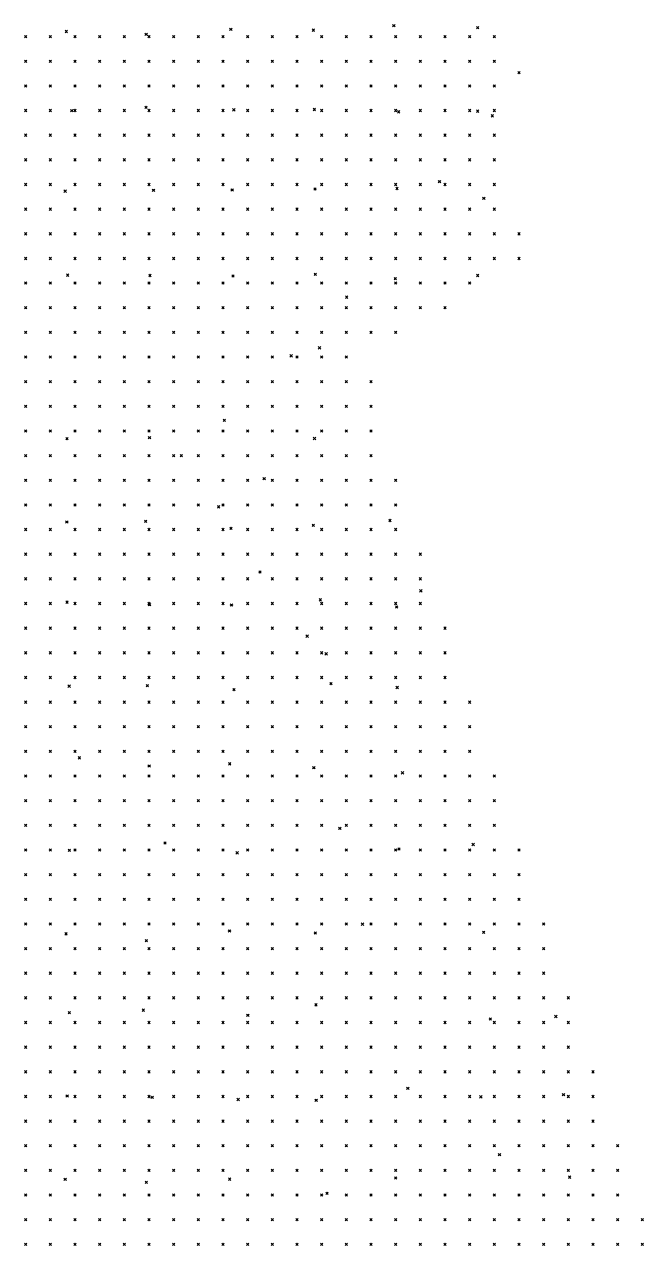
# Model space of a CAD drawing. Header units: metres. Extents: x 441556 to 446409, y 432338 to 461058.
# Drawn here: x 444917.2 to 444992.5, y 442112.2 to 442260.8 of the extents above; entities that cross this region are included whole.
import ezdxf

# ---------------------------------------------------------------- set-up
doc = ezdxf.new("R2010")
doc.units = ezdxf.units.M
doc.header["$MEASUREMENT"] = 0
doc.header["$PDMODE"] = 35
doc.header["$PDSIZE"] = 0.15
doc.layers.add('DTM-NOK-RevN_LIDAR_co_lidar', color=91, linetype='Continuous', lineweight=0)
doc.layers.add('DTM-NOK-RevN_RTK', color=32, linetype='Continuous', lineweight=0)

msp = doc.modelspace()

# ---------------------------------------------------------------- linework, layer by layer
at = {"layer": 'DTM-NOK-RevN_LIDAR_co_lidar'}
for p in [(444917.361, 442259.281, 359.731), (444920.361, 442259.281, 360.246), (444923.36, 442259.281, 360.805), (444926.36, 442259.281, 361.381), (444929.359, 442259.281, 361.935), (444932.358, 442259.281, 362.433), (444935.358, 442259.281, 362.792), (444938.357, 442259.281, 363.248), (444941.356, 442259.281, 363.551), (444944.356, 442259.281, 363.923), (444947.355, 442259.281, 364.287), (444950.354, 442259.281, 364.419), (444953.354, 442259.281, 364.645), (444956.353, 442259.281, 364.795), (444959.352, 442259.281, 364.974), (444962.352, 442259.281, 365.116), (444965.351, 442259.281, 365.218), (444968.35, 442259.281, 365.367), (444971.35, 442259.281, 365.489), (444974.349, 442259.281, 365.596), (444917.361, 442256.281, 359.329), (444920.361, 442256.281, 359.825), (444923.36, 442256.281, 360.446), (444926.36, 442256.281, 361.053), (444929.359, 442256.281, 361.555), (444932.358, 442256.281, 362.056), (444935.358, 442256.281, 362.468), (444938.357, 442256.281, 362.84), (444941.356, 442256.281, 363.351), (444944.356, 442256.281, 363.704), (444947.355, 442256.281, 363.894), (444950.354, 442256.281, 364.065), (444953.354, 442256.281, 364.311), (444956.353, 442256.281, 364.495), (444959.352, 442256.281, 364.659), (444962.352, 442256.281, 364.797), (444965.351, 442256.281, 364.92), (444968.35, 442256.281, 365.055), (444971.35, 442256.281, 365.18), (444974.349, 442256.281, 365.283), (444917.361, 442253.282, 358.614), (444920.361, 442253.282, 359.392), (444923.36, 442253.282, 359.932), (444926.36, 442253.282, 360.529), (444929.359, 442253.282, 361.114), (444932.358, 442253.282, 361.607), (444935.358, 442253.282, 362.107), (444938.357, 442253.282, 362.521), (444941.356, 442253.282, 362.983), (444944.356, 442253.282, 363.322), (444947.355, 442253.282, 363.51), (444950.354, 442253.282, 363.735), (444953.354, 442253.282, 363.986), (444956.353, 442253.282, 364.167), (444959.352, 442253.282, 364.374), (444962.352, 442253.282, 364.528), (444965.351, 442253.282, 364.636), (444968.35, 442253.282, 364.766), (444971.35, 442253.282, 364.889), (444974.349, 442253.282, 364.983), (444917.361, 442250.283, 357.786), (444920.361, 442250.283, 358.883), (444923.36, 442250.283, 359.506), (444926.36, 442250.283, 360.104), (444929.359, 442250.283, 360.707), (444932.358, 442250.283, 361.223), (444935.358, 442250.283, 361.665), (444938.357, 442250.283, 362.286), (444941.356, 442250.283, 362.66), (444944.356, 442250.283, 362.935), (444947.355, 442250.283, 363.126), (444950.354, 442250.283, 363.388), (444953.354, 442250.283, 363.694), (444956.353, 442250.283, 363.922), (444959.352, 442250.283, 364.094), (444962.352, 442250.283, 364.233), (444965.351, 442250.283, 364.385), (444968.35, 442250.283, 364.514), (444971.35, 442250.283, 364.616), (444974.349, 442250.283, 364.716), (444917.361, 442247.283, 356.887), (444920.361, 442247.283, 358.188), (444923.36, 442247.283, 359.069), (444926.36, 442247.283, 359.636), (444929.359, 442247.283, 360.172), (444932.358, 442247.283, 360.764), (444935.358, 442247.283, 361.323), (444938.357, 442247.283, 361.894), (444941.356, 442247.283, 362.244), (444944.356, 442247.283, 362.51), (444947.355, 442247.283, 362.854), (444950.354, 442247.283, 363.076), (444953.354, 442247.283, 363.425), (444956.353, 442247.283, 363.642), (444959.352, 442247.283, 363.799), (444962.352, 442247.283, 363.94), (444965.351, 442247.283, 364.125), (444968.35, 442247.283, 364.259), (444971.35, 442247.283, 364.371), (444974.349, 442247.283, 364.48), (444917.361, 442244.284, 355.975), (444920.361, 442244.284, 357.339), (444923.36, 442244.284, 358.566), (444926.36, 442244.284, 359.271), (444929.359, 442244.284, 359.762), (444932.358, 442244.284, 360.393), (444935.358, 442244.284, 360.984), (444938.357, 442244.284, 361.424), (444941.356, 442244.284, 361.832), (444944.356, 442244.284, 362.257), (444947.355, 442244.284, 362.535), (444950.354, 442244.284, 362.864), (444953.354, 442244.284, 363.152), (444956.353, 442244.284, 363.39), (444959.352, 442244.284, 363.577), (444962.352, 442244.284, 363.724), (444965.351, 442244.284, 363.871), (444968.35, 442244.284, 364.005), (444971.35, 442244.284, 364.115), (444974.349, 442244.284, 364.28), (444917.361, 442241.284, 355.052), (444920.361, 442241.284, 356.344), (444923.36, 442241.284, 357.711), (444926.36, 442241.284, 358.774), (444929.359, 442241.284, 359.366), (444932.358, 442241.284, 359.88), (444935.358, 442241.284, 360.368), (444938.357, 442241.284, 360.937), (444941.356, 442241.284, 361.435), (444944.356, 442241.284, 361.934), (444947.355, 442241.284, 362.219), (444950.354, 442241.284, 362.551), (444953.354, 442241.284, 362.881), (444956.353, 442241.284, 363.127), (444959.352, 442241.284, 363.313), (444962.352, 442241.284, 363.466), (444965.351, 442241.284, 363.634), (444968.35, 442241.284, 363.773), (444971.35, 442241.284, 363.888), (444974.349, 442241.284, 364.105), (444917.361, 442238.285, 354.158), (444920.361, 442238.285, 355.376), (444923.36, 442238.285, 356.694), (444926.36, 442238.285, 357.962), (444929.359, 442238.285, 358.758), (444932.358, 442238.285, 359.256), (444935.358, 442238.285, 359.839), (444938.357, 442238.285, 360.463), (444941.356, 442238.285, 360.995), (444944.356, 442238.285, 361.47), (444947.355, 442238.285, 361.834), (444950.354, 442238.285, 362.181), (444953.354, 442238.285, 362.528), (444956.353, 442238.285, 362.837), (444959.352, 442238.285, 363.051), (444962.352, 442238.285, 363.209), (444965.351, 442238.285, 363.365), (444968.35, 442238.285, 363.514), (444971.35, 442238.285, 363.716), (444974.349, 442238.285, 364.007), (444917.361, 442235.286, 353.26), (444920.361, 442235.286, 354.52), (444923.36, 442235.286, 355.765), (444926.36, 442235.286, 357.1), (444929.359, 442235.286, 358.168), (444932.358, 442235.286, 358.796), (444935.358, 442235.286, 359.407), (444938.357, 442235.286, 360.072), (444941.356, 442235.286, 360.608), (444944.356, 442235.286, 361.089), (444947.355, 442235.286, 361.531), (444950.354, 442235.286, 361.87), (444953.354, 442235.286, 362.23), (444956.353, 442235.286, 362.526), (444959.352, 442235.286, 362.739), (444962.352, 442235.286, 362.945), (444965.351, 442235.286, 363.11), (444968.35, 442235.286, 363.317), (444971.35, 442235.286, 363.613), (444974.349, 442235.286, 363.856), (444977.348, 442235.286, 363.96), (444917.361, 442232.286, 352.395), (444920.361, 442232.286, 353.603), (444923.36, 442232.286, 354.819), (444926.36, 442232.286, 356.183), (444929.359, 442232.286, 357.467), (444932.358, 442232.286, 358.402), (444935.358, 442232.286, 358.955), (444938.357, 442232.286, 359.598), (444941.356, 442232.286, 360.156), (444944.356, 442232.286, 360.727), (444947.355, 442232.286, 361.145), (444950.354, 442232.286, 361.558), (444953.354, 442232.286, 361.888), (444956.353, 442232.286, 362.225), (444959.352, 442232.286, 362.452), (444962.352, 442232.286, 362.643), (444965.351, 442232.286, 362.871), (444968.35, 442232.286, 363.165), (444971.35, 442232.286, 363.459), (444974.349, 442232.286, 363.62), (444977.348, 442232.286, 363.651), (444917.361, 442229.287, 351.399), (444920.361, 442229.287, 352.554), (444923.36, 442229.287, 353.762), (444926.36, 442229.287, 355.077), (444929.359, 442229.287, 356.504), (444932.358, 442229.287, 357.738), (444935.358, 442229.287, 358.486), (444938.357, 442229.287, 359.009), (444941.356, 442229.287, 359.635), (444944.356, 442229.287, 360.301), (444947.355, 442229.287, 360.753), (444950.354, 442229.287, 361.185), (444953.354, 442229.287, 361.546), (444956.353, 442229.287, 361.89), (444959.352, 442229.287, 362.126), (444962.352, 442229.287, 362.375), (444965.351, 442229.287, 362.7), (444968.35, 442229.287, 363.041), (444971.35, 442229.287, 363.258), (444917.361, 442226.288, 350.524), (444920.361, 442226.288, 351.545), (444923.36, 442226.288, 352.728), (444926.36, 442226.288, 354.022), (444929.359, 442226.288, 355.348), (444932.358, 442226.288, 356.702), (444935.358, 442226.288, 357.837), (444938.357, 442226.288, 358.504), (444941.356, 442226.288, 359.064), (444944.356, 442226.288, 359.723), (444947.355, 442226.288, 360.338), (444950.354, 442226.288, 360.76), (444953.354, 442226.288, 361.18), (444956.353, 442226.288, 361.525), (444959.352, 442226.288, 361.8), (444962.352, 442226.288, 362.109), (444965.351, 442226.288, 362.539), (444968.35, 442226.288, 362.851), (444917.361, 442223.288, 349.756), (444920.361, 442223.288, 350.605), (444923.36, 442223.288, 351.699), (444926.36, 442223.288, 352.959), (444929.359, 442223.288, 354.218), (444932.358, 442223.288, 355.547), (444935.358, 442223.288, 356.947), (444938.357, 442223.288, 357.989), (444941.356, 442223.288, 358.552), (444944.356, 442223.288, 359.081), (444947.355, 442223.288, 359.825), (444950.354, 442223.288, 360.305), (444953.354, 442223.288, 360.731), (444956.353, 442223.288, 361.089), (444959.352, 442223.288, 361.514), (444962.352, 442223.288, 361.937), (444917.361, 442220.289, 348.908), (444920.361, 442220.289, 349.698), (444923.36, 442220.289, 350.717), (444926.36, 442220.289, 351.873), (444929.359, 442220.289, 353.139), (444932.358, 442220.289, 354.454), (444935.358, 442220.289, 355.839), (444938.357, 442220.289, 357.138), (444941.356, 442220.289, 358.026), (444944.356, 442220.289, 358.503), (444947.355, 442220.289, 359.099), (444950.354, 442220.289, 359.767), (444953.354, 442220.289, 360.208), (444956.353, 442220.289, 360.699), (444917.361, 442217.29, 347.997), (444920.361, 442217.29, 348.752), (444923.36, 442217.29, 349.742), (444926.36, 442217.29, 350.811), (444929.359, 442217.29, 352.044), (444932.358, 442217.29, 353.39), (444935.358, 442217.29, 354.67), (444938.357, 442217.29, 355.954), (444941.356, 442217.29, 357.212), (444944.356, 442217.29, 357.961), (444947.355, 442217.29, 358.452), (444950.354, 442217.29, 359.145), (444953.354, 442217.29, 359.756), (444956.353, 442217.29, 360.379), (444959.352, 442217.29, 360.919), (444917.361, 442214.29, 347.24), (444920.361, 442214.29, 347.819), (444923.36, 442214.29, 348.737), (444926.36, 442214.29, 349.795), (444929.359, 442214.29, 350.985), (444932.358, 442214.29, 352.301), (444935.358, 442214.29, 353.552), (444938.357, 442214.29, 354.794), (444941.356, 442214.29, 356.113), (444944.356, 442214.29, 357.211), (444947.355, 442214.29, 357.986), (444950.354, 442214.29, 358.573), (444953.354, 442214.29, 359.359), (444956.353, 442214.29, 360.023), (444959.352, 442214.29, 360.48), (444917.361, 442211.291, 346.494), (444920.361, 442211.291, 347.069), (444923.36, 442211.291, 347.883), (444926.36, 442211.291, 348.904), (444929.359, 442211.291, 350.004), (444932.358, 442211.291, 351.23), (444935.358, 442211.291, 352.474), (444938.357, 442211.291, 353.723), (444941.356, 442211.291, 355.009), (444944.356, 442211.291, 356.359), (444947.355, 442211.291, 357.439), (444950.354, 442211.291, 358.072), (444953.354, 442211.291, 358.872), (444956.353, 442211.291, 359.547), (444959.352, 442211.291, 359.931), (444917.361, 442208.292, 345.496), (444920.361, 442208.292, 346.382), (444923.36, 442208.292, 347.156), (444926.36, 442208.292, 348.049), (444929.359, 442208.292, 349.055), (444932.358, 442208.292, 350.213), (444935.358, 442208.292, 351.404), (444938.357, 442208.292, 352.567), (444941.356, 442208.292, 353.925), (444944.356, 442208.292, 355.678), (444947.355, 442208.292, 356.909), (444950.354, 442208.292, 357.583), (444953.354, 442208.292, 358.316), (444956.353, 442208.292, 358.892), (444959.352, 442208.292, 359.356), (444917.361, 442205.292, 344.649), (444920.361, 442205.292, 345.607), (444923.36, 442205.292, 346.4), (444926.36, 442205.292, 347.178), (444929.359, 442205.292, 348.123), (444932.358, 442205.292, 349.188), (444935.358, 442205.292, 350.287), (444938.357, 442205.292, 351.548), (444941.356, 442205.292, 352.876), (444944.356, 442205.292, 354.769), (444947.355, 442205.292, 356.279), (444950.354, 442205.292, 357.089), (444953.354, 442205.292, 357.627), (444956.353, 442205.292, 358.158), (444959.352, 442205.292, 358.894), (444962.352, 442205.292, 359.561), (444917.361, 442202.293, 343.879), (444920.361, 442202.293, 344.915), (444923.36, 442202.293, 345.738), (444926.36, 442202.293, 346.423), (444929.359, 442202.293, 347.235), (444932.358, 442202.293, 348.194), (444935.358, 442202.293, 349.353), (444938.357, 442202.293, 350.726), (444941.356, 442202.293, 352.133), (444944.356, 442202.293, 353.732), (444947.355, 442202.293, 355.299), (444950.354, 442202.293, 356.226), (444953.354, 442202.293, 356.748), (444956.353, 442202.293, 357.403), (444959.352, 442202.293, 358.189), (444962.352, 442202.293, 359.064), (444917.361, 442199.294, 343.09), (444920.361, 442199.294, 344.166), (444923.36, 442199.294, 345.022), (444926.36, 442199.294, 345.7), (444929.359, 442199.294, 346.429), (444932.358, 442199.294, 347.355), (444935.358, 442199.294, 348.481), (444938.357, 442199.294, 349.774), (444941.356, 442199.294, 351.21), (444944.356, 442199.294, 352.894), (444947.355, 442199.294, 354.264), (444950.354, 442199.294, 355.078), (444953.354, 442199.294, 355.891), (444956.353, 442199.294, 356.648), (444959.352, 442199.294, 357.516), (444962.352, 442199.294, 358.507), (444917.361, 442196.294, 342.355), (444920.361, 442196.294, 343.311), (444923.36, 442196.294, 344.262), (444926.36, 442196.294, 344.967), (444929.359, 442196.294, 345.657), (444932.358, 442196.294, 346.531), (444935.358, 442196.294, 347.616), (444938.357, 442196.294, 348.954), (444941.356, 442196.294, 350.528), (444944.356, 442196.294, 352.105), (444947.355, 442196.294, 353.227), (444950.354, 442196.294, 353.964), (444953.354, 442196.294, 354.985), (444956.353, 442196.294, 355.982), (444959.352, 442196.294, 356.939), (444962.352, 442196.294, 357.821), (444965.351, 442196.294, 358.603), (444917.361, 442193.295, 341.793), (444920.361, 442193.295, 342.59), (444923.36, 442193.295, 343.433), (444926.36, 442193.295, 344.284), (444929.359, 442193.295, 344.941), (444932.358, 442193.295, 345.696), (444935.358, 442193.295, 346.762), (444938.357, 442193.295, 348.194), (444941.356, 442193.295, 349.747), (444944.356, 442193.295, 351.389), (444947.355, 442193.295, 352.636), (444950.354, 442193.295, 353.285), (444953.354, 442193.295, 354.22), (444956.353, 442193.295, 355.224), (444959.352, 442193.295, 356.277), (444962.352, 442193.295, 357.17), (444965.351, 442193.295, 357.948), (444917.361, 442190.296, 341.275), (444920.361, 442190.296, 341.937), (444923.36, 442190.296, 342.743), (444926.36, 442190.296, 343.615), (444929.359, 442190.296, 344.247), (444932.358, 442190.296, 344.971), (444935.358, 442190.296, 345.989), (444938.357, 442190.296, 347.342), (444941.356, 442190.296, 348.739), (444944.356, 442190.296, 350.057), (444947.355, 442190.296, 351.644), (444950.354, 442190.296, 352.755), (444953.354, 442190.296, 353.595), (444956.353, 442190.296, 354.496), (444959.352, 442190.296, 355.662), (444962.352, 442190.296, 356.6), (444965.351, 442190.296, 357.548), (444917.361, 442187.296, 340.832), (444920.361, 442187.296, 341.376), (444923.36, 442187.296, 342.056), (444926.36, 442187.296, 342.785), (444929.359, 442187.296, 343.544), (444932.358, 442187.296, 344.236), (444935.358, 442187.296, 345.065), (444938.357, 442187.296, 346.25), (444941.356, 442187.296, 347.757), (444944.356, 442187.296, 348.96), (444947.355, 442187.296, 350.258), (444950.354, 442187.296, 351.884), (444953.354, 442187.296, 352.972), (444956.353, 442187.296, 353.946), (444959.352, 442187.296, 355.174), (444962.352, 442187.296, 356.656), (444965.351, 442187.296, 357.504), (444968.35, 442187.296, 358.069), (444917.361, 442184.297, 340.502), (444920.361, 442184.297, 340.844), (444923.36, 442184.297, 341.401), (444926.36, 442184.297, 342.067), (444929.359, 442184.297, 342.749), (444932.358, 442184.297, 343.464), (444935.358, 442184.297, 344.389), (444938.357, 442184.297, 345.395), (444941.356, 442184.297, 346.697), (444944.356, 442184.297, 347.849), (444947.355, 442184.297, 349.151), (444950.354, 442184.297, 350.877), (444953.354, 442184.297, 352.136), (444956.353, 442184.297, 353.556), (444959.352, 442184.297, 355.199), (444962.352, 442184.297, 356.739), (444965.351, 442184.297, 357.37), (444968.35, 442184.297, 357.707), (444917.361, 442181.298, 340.249), (444920.361, 442181.298, 340.417), (444923.36, 442181.298, 340.792), (444926.36, 442181.298, 341.383), (444929.359, 442181.298, 342.067), (444932.358, 442181.298, 343.021), (444935.358, 442181.298, 344.15), (444938.357, 442181.298, 344.683), (444941.356, 442181.298, 345.689), (444944.356, 442181.298, 346.985), (444947.355, 442181.298, 348.643), (444950.354, 442181.298, 350.249), (444953.354, 442181.298, 351.937), (444956.353, 442181.298, 353.446), (444959.352, 442181.298, 354.885), (444962.352, 442181.298, 356.193), (444965.351, 442181.298, 357.014), (444968.35, 442181.298, 357.366), (444917.361, 442178.298, 339.657), (444920.361, 442178.298, 340.254), (444923.36, 442178.298, 340.411), (444926.36, 442178.298, 340.856), (444929.359, 442178.298, 341.647), (444932.358, 442178.298, 342.499), (444935.358, 442178.298, 343.333), (444938.357, 442178.298, 344.189), (444941.356, 442178.298, 344.966), (444944.356, 442178.298, 346.144), (444947.355, 442178.298, 348.205), (444950.354, 442178.298, 350.005), (444953.354, 442178.298, 351.445), (444956.353, 442178.298, 352.887), (444959.352, 442178.298, 354.187), (444962.352, 442178.298, 355.604), (444965.351, 442178.298, 356.677), (444968.35, 442178.298, 357.121), (444971.35, 442178.298, 357.176), (444917.361, 442175.299, 338.796), (444920.361, 442175.299, 339.857), (444923.36, 442175.299, 340.211), (444926.36, 442175.299, 340.546), (444929.359, 442175.299, 341.259), (444932.358, 442175.299, 342.143), (444935.358, 442175.299, 342.854), (444938.357, 442175.299, 343.614), (444941.356, 442175.299, 344.227), (444944.356, 442175.299, 345.338), (444947.355, 442175.299, 347.692), (444950.354, 442175.299, 349.549), (444953.354, 442175.299, 350.969), (444956.353, 442175.299, 352.226), (444959.352, 442175.299, 353.485), (444962.352, 442175.299, 355.098), (444965.351, 442175.299, 356.276), (444968.35, 442175.299, 356.546), (444971.35, 442175.299, 356.328), (444917.361, 442172.3, 337.903), (444920.361, 442172.3, 339.006), (444923.36, 442172.3, 339.762), (444926.36, 442172.3, 340.283), (444929.359, 442172.3, 340.834), (444932.358, 442172.3, 341.71), (444935.358, 442172.3, 342.439), (444938.357, 442172.3, 343.105), (444941.356, 442172.3, 343.542), (444944.356, 442172.3, 344.175), (444947.355, 442172.3, 345.898), (444950.354, 442172.3, 348.473), (444953.354, 442172.3, 349.702), (444956.353, 442172.3, 351.259), (444959.352, 442172.3, 352.615), (444962.352, 442172.3, 353.791), (444965.351, 442172.3, 354.526), (444968.35, 442172.3, 354.867), (444971.35, 442172.3, 354.729), (444917.361, 442169.3, 337.067), (444920.361, 442169.3, 337.84), (444923.36, 442169.3, 339.123), (444926.36, 442169.3, 340.096), (444929.359, 442169.3, 340.486), (444932.358, 442169.3, 341.172), (444935.358, 442169.3, 341.948), (444938.357, 442169.3, 342.512), (444941.356, 442169.3, 343.269), (444944.356, 442169.3, 343.754), (444947.355, 442169.3, 344.742), (444950.354, 442169.3, 347.442), (444953.354, 442169.3, 348.68), (444956.353, 442169.3, 350.165), (444959.352, 442169.3, 351.622), (444962.352, 442169.3, 352.705), (444965.351, 442169.3, 353.262), (444968.35, 442169.3, 353.404), (444971.35, 442169.3, 353.062), (444974.349, 442169.3, 352.761), (444917.361, 442166.301, 336.597), (444920.361, 442166.301, 336.856), (444923.36, 442166.301, 337.651), (444926.36, 442166.301, 338.759), (444929.359, 442166.301, 339.668), (444932.358, 442166.301, 340.772), (444935.358, 442166.301, 341.28), (444938.357, 442166.301, 341.908), (444941.356, 442166.301, 342.504), (444944.356, 442166.301, 343.152), (444947.355, 442166.301, 344.328), (444950.354, 442166.301, 346.275), (444953.354, 442166.301, 347.801), (444956.353, 442166.301, 349.032), (444959.352, 442166.301, 350.513), (444962.352, 442166.301, 351.501), (444965.351, 442166.301, 351.794), (444968.35, 442166.301, 351.449), (444971.35, 442166.301, 351.243), (444974.349, 442166.301, 351.622), (444917.361, 442163.302, 336.305), (444920.361, 442163.302, 336.366), (444923.36, 442163.302, 336.784), (444926.36, 442163.302, 337.724), (444929.359, 442163.302, 338.844), (444932.358, 442163.302, 340.336), (444935.358, 442163.302, 340.883), (444938.357, 442163.302, 341.39), (444941.356, 442163.302, 341.805), (444944.356, 442163.302, 342.553), (444947.355, 442163.302, 344.285), (444950.354, 442163.302, 345.357), (444953.354, 442163.302, 346.62), (444956.353, 442163.302, 347.816), (444959.352, 442163.302, 349.012), (444962.352, 442163.302, 349.652), (444965.351, 442163.302, 349.955), (444968.35, 442163.302, 349.779), (444971.35, 442163.302, 350.12), (444974.349, 442163.302, 351.522), (444917.361, 442160.302, 335.998), (444920.361, 442160.302, 336.057), (444923.36, 442160.302, 336.303), (444926.36, 442160.302, 336.936), (444929.359, 442160.302, 337.907), (444932.358, 442160.302, 339.244), (444935.358, 442160.302, 340.521), (444938.357, 442160.302, 340.995), (444941.356, 442160.302, 341.269), (444944.356, 442160.302, 341.843), (444947.355, 442160.302, 343.447), (444950.354, 442160.302, 344.867), (444953.354, 442160.302, 346.01), (444956.353, 442160.302, 347.103), (444959.352, 442160.302, 347.567), (444962.352, 442160.302, 347.717), (444965.351, 442160.302, 348.137), (444968.35, 442160.302, 348.651), (444971.35, 442160.302, 349.999), (444974.349, 442160.302, 351.846), (444977.348, 442160.302, 353.335), (444917.361, 442157.303, 335.729), (444920.361, 442157.303, 335.784), (444923.36, 442157.303, 335.881), (444926.36, 442157.303, 336.212), (444929.359, 442157.303, 336.942), (444932.358, 442157.303, 338.205), (444935.358, 442157.303, 339.997), (444938.357, 442157.303, 340.523), (444941.356, 442157.303, 340.782), (444944.356, 442157.303, 341.087), (444947.355, 442157.303, 342.118), (444950.354, 442157.303, 343.367), (444953.354, 442157.303, 344.512), (444956.353, 442157.303, 345.294), (444959.352, 442157.303, 345.981), (444962.352, 442157.303, 346.338), (444965.351, 442157.303, 347.163), (444968.35, 442157.303, 348.21), (444971.35, 442157.303, 350.003), (444974.349, 442157.303, 351.833), (444977.348, 442157.303, 353.324), (444917.361, 442154.304, 335.5), (444920.361, 442154.304, 335.573), (444923.36, 442154.304, 335.652), (444926.36, 442154.304, 335.843), (444929.359, 442154.304, 336.34), (444932.358, 442154.304, 337.434), (444935.358, 442154.304, 339.089), (444938.357, 442154.304, 339.906), (444941.356, 442154.304, 340.222), (444944.356, 442154.304, 340.467), (444947.355, 442154.304, 341.121), (444950.354, 442154.304, 341.966), (444953.354, 442154.304, 343.012), (444956.353, 442154.304, 343.708), (444959.352, 442154.304, 344.678), (444962.352, 442154.304, 346.078), (444965.351, 442154.304, 346.999), (444968.35, 442154.304, 348.399), (444971.35, 442154.304, 349.993), (444974.349, 442154.304, 351.654), (444977.348, 442154.304, 352.938), (444917.361, 442151.304, 335.322), (444920.361, 442151.304, 335.406), (444923.36, 442151.304, 335.498), (444926.36, 442151.304, 335.678), (444929.359, 442151.304, 336.046), (444932.358, 442151.304, 336.704), (444935.358, 442151.304, 337.903), (444938.357, 442151.304, 339.089), (444941.356, 442151.304, 339.632), (444944.356, 442151.304, 340.041), (444947.355, 442151.304, 340.571), (444950.354, 442151.304, 341.519), (444953.354, 442151.304, 342.509), (444956.353, 442151.304, 343.257), (444959.352, 442151.304, 343.975), (444962.352, 442151.304, 345.931), (444965.351, 442151.304, 346.617), (444968.35, 442151.304, 348.29), (444971.35, 442151.304, 349.73), (444974.349, 442151.304, 350.934), (444977.348, 442151.304, 351.99), (444980.348, 442151.304, 352.81), (444917.361, 442148.305, 335.21), (444920.361, 442148.305, 335.264), (444923.36, 442148.305, 335.374), (444926.36, 442148.305, 335.578), (444929.359, 442148.305, 335.879), (444932.358, 442148.305, 336.308), (444935.358, 442148.305, 337.11), (444938.357, 442148.305, 338.255), (444941.356, 442148.305, 339.154), (444944.356, 442148.305, 339.735), (444947.355, 442148.305, 340.281), (444950.354, 442148.305, 341.05), (444953.354, 442148.305, 341.902), (444956.353, 442148.305, 342.57), (444959.352, 442148.305, 343.449), (444962.352, 442148.305, 345.153), (444965.351, 442148.305, 345.996), (444968.35, 442148.305, 347.562), (444971.35, 442148.305, 348.741), (444974.349, 442148.305, 349.592), (444977.348, 442148.305, 350.551), (444980.348, 442148.305, 351.447), (444917.361, 442145.306, 335.108), (444920.361, 442145.306, 335.159), (444923.36, 442145.306, 335.32), (444926.36, 442145.306, 335.554), (444929.359, 442145.306, 335.834), (444932.358, 442145.306, 336.236), (444935.358, 442145.306, 336.847), (444938.357, 442145.306, 337.742), (444941.356, 442145.306, 338.761), (444944.356, 442145.306, 339.392), (444947.355, 442145.306, 339.962), (444950.354, 442145.306, 340.495), (444953.354, 442145.306, 341.087), (444956.353, 442145.306, 341.708), (444959.352, 442145.306, 342.835), (444962.352, 442145.306, 344.179), (444965.351, 442145.306, 345.606), (444968.35, 442145.306, 346.82), (444971.35, 442145.306, 347.366), (444974.349, 442145.306, 348.131), (444977.348, 442145.306, 349.059), (444980.348, 442145.306, 349.908), (444917.361, 442142.306, 335.019), (444920.361, 442142.306, 335.094), (444923.36, 442142.306, 335.251), (444926.36, 442142.306, 335.484), (444929.359, 442142.306, 335.801), (444932.358, 442142.306, 336.205), (444935.358, 442142.306, 336.629), (444938.357, 442142.306, 337.371), (444941.356, 442142.306, 338.376), (444944.356, 442142.306, 339.092), (444947.355, 442142.306, 339.463), (444950.354, 442142.306, 339.854), (444953.354, 442142.306, 340.186), (444956.353, 442142.306, 340.763), (444959.352, 442142.306, 341.921), (444962.352, 442142.306, 342.819), (444965.351, 442142.306, 344.523), (444968.35, 442142.306, 345.607), (444971.35, 442142.306, 345.897), (444974.349, 442142.306, 346.455), (444977.348, 442142.306, 347.481), (444980.348, 442142.306, 348.516), (444983.347, 442142.306, 349.646), (444917.361, 442139.307, 334.939), (444920.361, 442139.307, 335.002), (444923.36, 442139.307, 335.163), (444926.36, 442139.307, 335.428), (444929.359, 442139.307, 335.765), (444932.358, 442139.307, 336.149), (444935.358, 442139.307, 336.455), (444938.357, 442139.307, 336.984), (444941.356, 442139.307, 337.836), (444944.356, 442139.307, 338.872), (444947.355, 442139.307, 338.943), (444950.354, 442139.307, 339.273), (444953.354, 442139.307, 339.384), (444956.353, 442139.307, 339.837), (444959.352, 442139.307, 340.779), (444962.352, 442139.307, 341.71), (444965.351, 442139.307, 342.509), (444968.35, 442139.307, 343.434), (444971.35, 442139.307, 344.338), (444974.349, 442139.307, 345.24), (444977.348, 442139.307, 346.21), (444980.348, 442139.307, 347.368), (444983.347, 442139.307, 348.708), (444917.361, 442136.307, 334.893), (444920.361, 442136.307, 334.956), (444923.36, 442136.307, 335.119), (444926.36, 442136.307, 335.415), (444929.359, 442136.307, 335.771), (444932.358, 442136.307, 336.081), (444935.358, 442136.307, 336.378), (444938.357, 442136.307, 336.641), (444941.356, 442136.307, 337.293), (444944.356, 442136.307, 338.48), (444947.355, 442136.307, 338.552), (444950.354, 442136.307, 338.791), (444953.354, 442136.307, 338.84), (444956.353, 442136.307, 339.03), (444959.352, 442136.307, 339.453), (444962.352, 442136.307, 340.588), (444965.351, 442136.307, 341.199), (444968.35, 442136.307, 341.948), (444971.35, 442136.307, 342.774), (444974.349, 442136.307, 343.986), (444977.348, 442136.307, 345.187), (444980.348, 442136.307, 346.403), (444983.347, 442136.307, 347.867), (444917.361, 442133.308, 334.896), (444920.361, 442133.308, 334.978), (444923.36, 442133.308, 335.148), (444926.36, 442133.308, 335.392), (444929.359, 442133.308, 335.674), (444932.358, 442133.308, 335.923), (444935.358, 442133.308, 336.183), (444938.357, 442133.308, 336.43), (444941.356, 442133.308, 336.652), (444944.356, 442133.308, 337.516), (444947.355, 442133.308, 338.044), (444950.354, 442133.308, 338.336), (444953.354, 442133.308, 338.413), (444956.353, 442133.308, 338.478), (444959.352, 442133.308, 338.818), (444962.352, 442133.308, 339.703), (444965.351, 442133.308, 340.479), (444968.35, 442133.308, 341.298), (444971.35, 442133.308, 342.19), (444974.349, 442133.308, 342.775), (444977.348, 442133.308, 344.122), (444980.348, 442133.308, 345.76), (444983.347, 442133.308, 347.113), (444986.346, 442133.308, 348.399), (444917.361, 442130.309, 334.944), (444920.361, 442130.309, 335.007), (444923.36, 442130.309, 335.129), (444926.36, 442130.309, 335.285), (444929.359, 442130.309, 335.488), (444932.358, 442130.309, 335.761), (444935.358, 442130.309, 336.071), (444938.357, 442130.309, 336.351), (444941.356, 442130.309, 336.549), (444944.356, 442130.309, 336.626), (444947.355, 442130.309, 336.908), (444950.354, 442130.309, 337.862), (444953.354, 442130.309, 338.032), (444956.353, 442130.309, 338.086), (444959.352, 442130.309, 338.276), (444962.352, 442130.309, 338.655), (444965.351, 442130.309, 339.469), (444968.35, 442130.309, 340.358), (444971.35, 442130.309, 341.273), (444974.349, 442130.309, 342.203), (444977.348, 442130.309, 343.762), (444980.348, 442130.309, 345.309), (444983.347, 442130.309, 346.507), (444986.346, 442130.309, 347.657), (444917.361, 442127.309, 334.954), (444920.361, 442127.309, 334.982), (444923.36, 442127.309, 335.067), (444926.36, 442127.309, 335.2), (444929.359, 442127.309, 335.401), (444932.358, 442127.309, 335.658), (444935.358, 442127.309, 335.947), (444938.357, 442127.309, 336.243), (444941.356, 442127.309, 336.4), (444944.356, 442127.309, 336.475), (444947.355, 442127.309, 336.458), (444950.354, 442127.309, 336.877), (444953.354, 442127.309, 337.656), (444956.353, 442127.309, 337.814), (444959.352, 442127.309, 337.91), (444962.352, 442127.309, 338.148), (444965.351, 442127.309, 338.935), (444968.35, 442127.309, 339.727), (444971.35, 442127.309, 340.543), (444974.349, 442127.309, 341.65), (444977.348, 442127.309, 342.97), (444980.348, 442127.309, 344.582), (444983.347, 442127.309, 345.976), (444986.346, 442127.309, 346.89), (444917.361, 442124.31, 334.954), (444920.361, 442124.31, 334.98), (444923.36, 442124.31, 335.047), (444926.36, 442124.31, 335.176), (444929.359, 442124.31, 335.382), (444932.358, 442124.31, 335.641), (444935.358, 442124.31, 335.877), (444938.357, 442124.31, 336.085), (444941.356, 442124.31, 336.225), (444944.356, 442124.31, 336.302), (444947.355, 442124.31, 336.29), (444950.354, 442124.31, 337.146), (444953.354, 442124.31, 337.45), (444956.353, 442124.31, 337.556), (444959.352, 442124.31, 337.649), (444962.352, 442124.31, 337.877), (444965.351, 442124.31, 338.613), (444968.35, 442124.31, 339.072), (444971.35, 442124.31, 339.95), (444974.349, 442124.31, 341.238), (444977.348, 442124.31, 342.352), (444980.348, 442124.31, 344.006), (444983.347, 442124.31, 345.573), (444986.346, 442124.31, 346.278), (444989.346, 442124.31, 346.811), (444917.361, 442121.311, 334.966), (444920.361, 442121.311, 335.023), (444923.36, 442121.311, 335.101), (444926.36, 442121.311, 335.23), (444929.359, 442121.311, 335.396), (444932.358, 442121.311, 335.572), (444935.358, 442121.311, 335.742), (444938.357, 442121.311, 335.903), (444941.356, 442121.311, 336.017), (444944.356, 442121.311, 336.098), (444947.355, 442121.311, 336.117), (444950.354, 442121.311, 336.744), (444953.354, 442121.311, 337.274), (444956.353, 442121.311, 337.329), (444959.352, 442121.311, 337.444), (444962.352, 442121.311, 337.574), (444965.351, 442121.311, 337.73), (444968.35, 442121.311, 338.391), (444971.35, 442121.311, 339.368), (444974.349, 442121.311, 340.922), (444977.348, 442121.311, 342.114), (444980.348, 442121.311, 343.425), (444983.347, 442121.311, 344.797), (444986.346, 442121.311, 345.402), (444989.346, 442121.311, 345.844), (444917.361, 442118.311, 335.009), (444920.361, 442118.311, 335.064), (444923.36, 442118.311, 335.142), (444926.36, 442118.311, 335.244), (444929.359, 442118.311, 335.362), (444932.358, 442118.311, 335.485), (444935.358, 442118.311, 335.612), (444938.357, 442118.311, 335.73), (444941.356, 442118.311, 335.845), (444944.356, 442118.311, 335.925), (444947.355, 442118.311, 335.996), (444950.354, 442118.311, 336.445), (444953.354, 442118.311, 336.575), (444956.353, 442118.311, 336.867), (444959.352, 442118.311, 337.183), (444962.352, 442118.311, 337.238), (444965.351, 442118.311, 337.398), (444968.35, 442118.311, 337.743), (444971.35, 442118.311, 339.063), (444974.349, 442118.311, 340.516), (444977.348, 442118.311, 341.654), (444980.348, 442118.311, 342.629), (444983.347, 442118.311, 343.652), (444986.346, 442118.311, 344.574), (444989.346, 442118.311, 345.087), (444917.361, 442115.312, 335.06), (444920.361, 442115.312, 335.111), (444923.36, 442115.312, 335.176), (444926.36, 442115.312, 335.241), (444929.359, 442115.312, 335.312), (444932.358, 442115.312, 335.381), (444935.358, 442115.312, 335.47), (444938.357, 442115.312, 335.583), (444941.356, 442115.312, 335.695), (444944.356, 442115.312, 335.796), (444947.355, 442115.312, 336.026), (444950.354, 442115.312, 336.228), (444953.354, 442115.312, 336.307), (444956.353, 442115.312, 336.435), (444959.352, 442115.312, 336.677), (444962.352, 442115.312, 336.885), (444965.351, 442115.312, 337.139), (444968.35, 442115.312, 337.399), (444971.35, 442115.312, 337.967), (444974.349, 442115.312, 339.324), (444977.348, 442115.312, 340.607), (444980.348, 442115.312, 341.51), (444983.347, 442115.312, 342.828), (444986.346, 442115.312, 343.839), (444989.346, 442115.312, 344.017), (444992.345, 442115.312, 344.523), (444917.361, 442112.313, 335.1), (444920.361, 442112.313, 335.136), (444923.36, 442112.313, 335.166), (444926.36, 442112.313, 335.209), (444929.359, 442112.313, 335.241), (444932.358, 442112.313, 335.286), (444935.358, 442112.313, 335.336), (444938.357, 442112.313, 335.407), (444941.356, 442112.313, 335.499), (444944.356, 442112.313, 335.808), (444947.355, 442112.313, 336.076), (444950.354, 442112.313, 336.207), (444953.354, 442112.313, 336.248), (444956.353, 442112.313, 336.238), (444959.352, 442112.313, 336.32), (444962.352, 442112.313, 336.437), (444965.351, 442112.313, 336.645), (444968.35, 442112.313, 336.859), (444971.35, 442112.313, 337.068), (444974.349, 442112.313, 338.454), (444977.348, 442112.313, 339.687), (444980.348, 442112.313, 340.047), (444983.347, 442112.313, 340.894), (444986.346, 442112.313, 341.846), (444989.346, 442112.313, 342.291), (444992.345, 442112.313, 343.175)]:
    msp.add_point(p, dxfattribs=at)
at = {"layer": 'DTM-NOK-RevN_RTK'}
for p in [(444962.127, 442260.614, 365.158), (444972.328, 442260.364, 365.554), (444922.307, 442259.91, 360.774), (444932.006, 442259.564, 362.407), (444942.315, 442260.169, 363.796), (444952.352, 442260.067, 364.658), (444977.348, 442254.889, 365.103), (444922.969, 442250.273, 359.393), (444932, 442250.679, 361.19), (444942.671, 442250.368, 362.803), (444952.473, 442250.413, 363.659), (444962.717, 442250.123, 364.151), (444972.322, 442250.207, 364.538), (444974.105, 442249.646, 364.516), (444967.679, 442241.638, 363.652), (444922.158, 442240.474, 356.894), (444932.908, 442240.586, 360.016), (444942.476, 442240.626, 361.573), (444952.551, 442240.728, 362.718), (444962.518, 442240.804, 363.387), (444973.07, 442239.606, 363.711), (444922.465, 442230.25, 353.89), (444932.468, 442230.212, 358.25), (444942.568, 442230.149, 360.106), (444952.574, 442230.353, 361.53), (444962.304, 442229.837, 362.241), (444972.324, 442230.206, 363.104), (444956.398, 442227.576, 361.6), (444949.645, 442220.434, 359.689), (444953.089, 442221.406, 360.381), (444941.522, 442212.581, 355.497), (444922.386, 442210.347, 347.317), (444932.423, 442210.478, 351.044), (444952.483, 442210.375, 358.357), (444936.284, 442208.295, 352.014), (444946.364, 442205.491, 355.853), (444940.82, 442202.056, 351.759), (444922.367, 442200.214, 344.991), (444931.94, 442200.296, 347.331), (444942.319, 442199.436, 351.648), (444952.331, 442199.809, 355.91), (444961.653, 442200.397, 358.41), (444945.843, 442194.121, 352.615), (444922.398, 442190.456, 342.234), (444953.196, 442190.748, 353.478), (444965.409, 442191.841, 357.604), (444932.419, 442190.145, 344.744), (444942.381, 442190.107, 349.063), (444962.463, 442189.867, 356.554), (444951.588, 442186.314, 352.382), (444953.895, 442184.167, 352.414), (444922.653, 442180.239, 340.45), (444932.164, 442180.299, 342.685), (444954.48, 442180.55, 352.402), (444962.542, 442180.068, 356.157), (444942.682, 442179.818, 345.832), (444923.895, 442171.521, 339.905), (444932.378, 442170.528, 341.409), (444942.174, 442170.792, 343.462), (444952.405, 442170.312, 348.686), (444963.181, 442169.696, 353.298), (444955.562, 442162.927, 347.651), (444934.299, 442161.152, 340.567), (444971.771, 442160.977, 350.027), (444922.678, 442160.257, 336.047), (444943.084, 442159.963, 341.13), (444962.745, 442160.416, 347.848), (444942.147, 442150.451, 339.531), (444958.312, 442151.277, 343.929), (444973.051, 442150.293, 350.308), (444922.273, 442150.101, 335.277), (444932.042, 442149.269, 336.092), (444952.577, 442150.188, 342.065), (444952.657, 442141.457, 339.822), (444922.666, 442140.507, 335.087), (444931.673, 442140.808, 336.058), (444944.377, 442140.188, 338.836), (444981.832, 442140.046, 348.354), (444973.865, 442139.723, 345.345), (444963.823, 442131.293, 339.613), (444922.414, 442130.369, 334.94), (444932.739, 442130.206, 335.74), (444943.203, 442129.945, 336.47), (444952.685, 442129.844, 337.946), (444972.706, 442130.267, 341.704), (444982.758, 442130.528, 346.42), (444974.978, 442123.225, 340.973), (444922.16, 442120.229, 335.011), (444932.031, 442119.858, 335.541), (444942.164, 442120.244, 335.982), (444962.349, 442120.395, 337.398), (444983.501, 442120.491, 344.698), (444954.009, 442118.529, 336.834)]:
    msp.add_point(p, dxfattribs=at)

doc.saveas('drawing.dxf')
